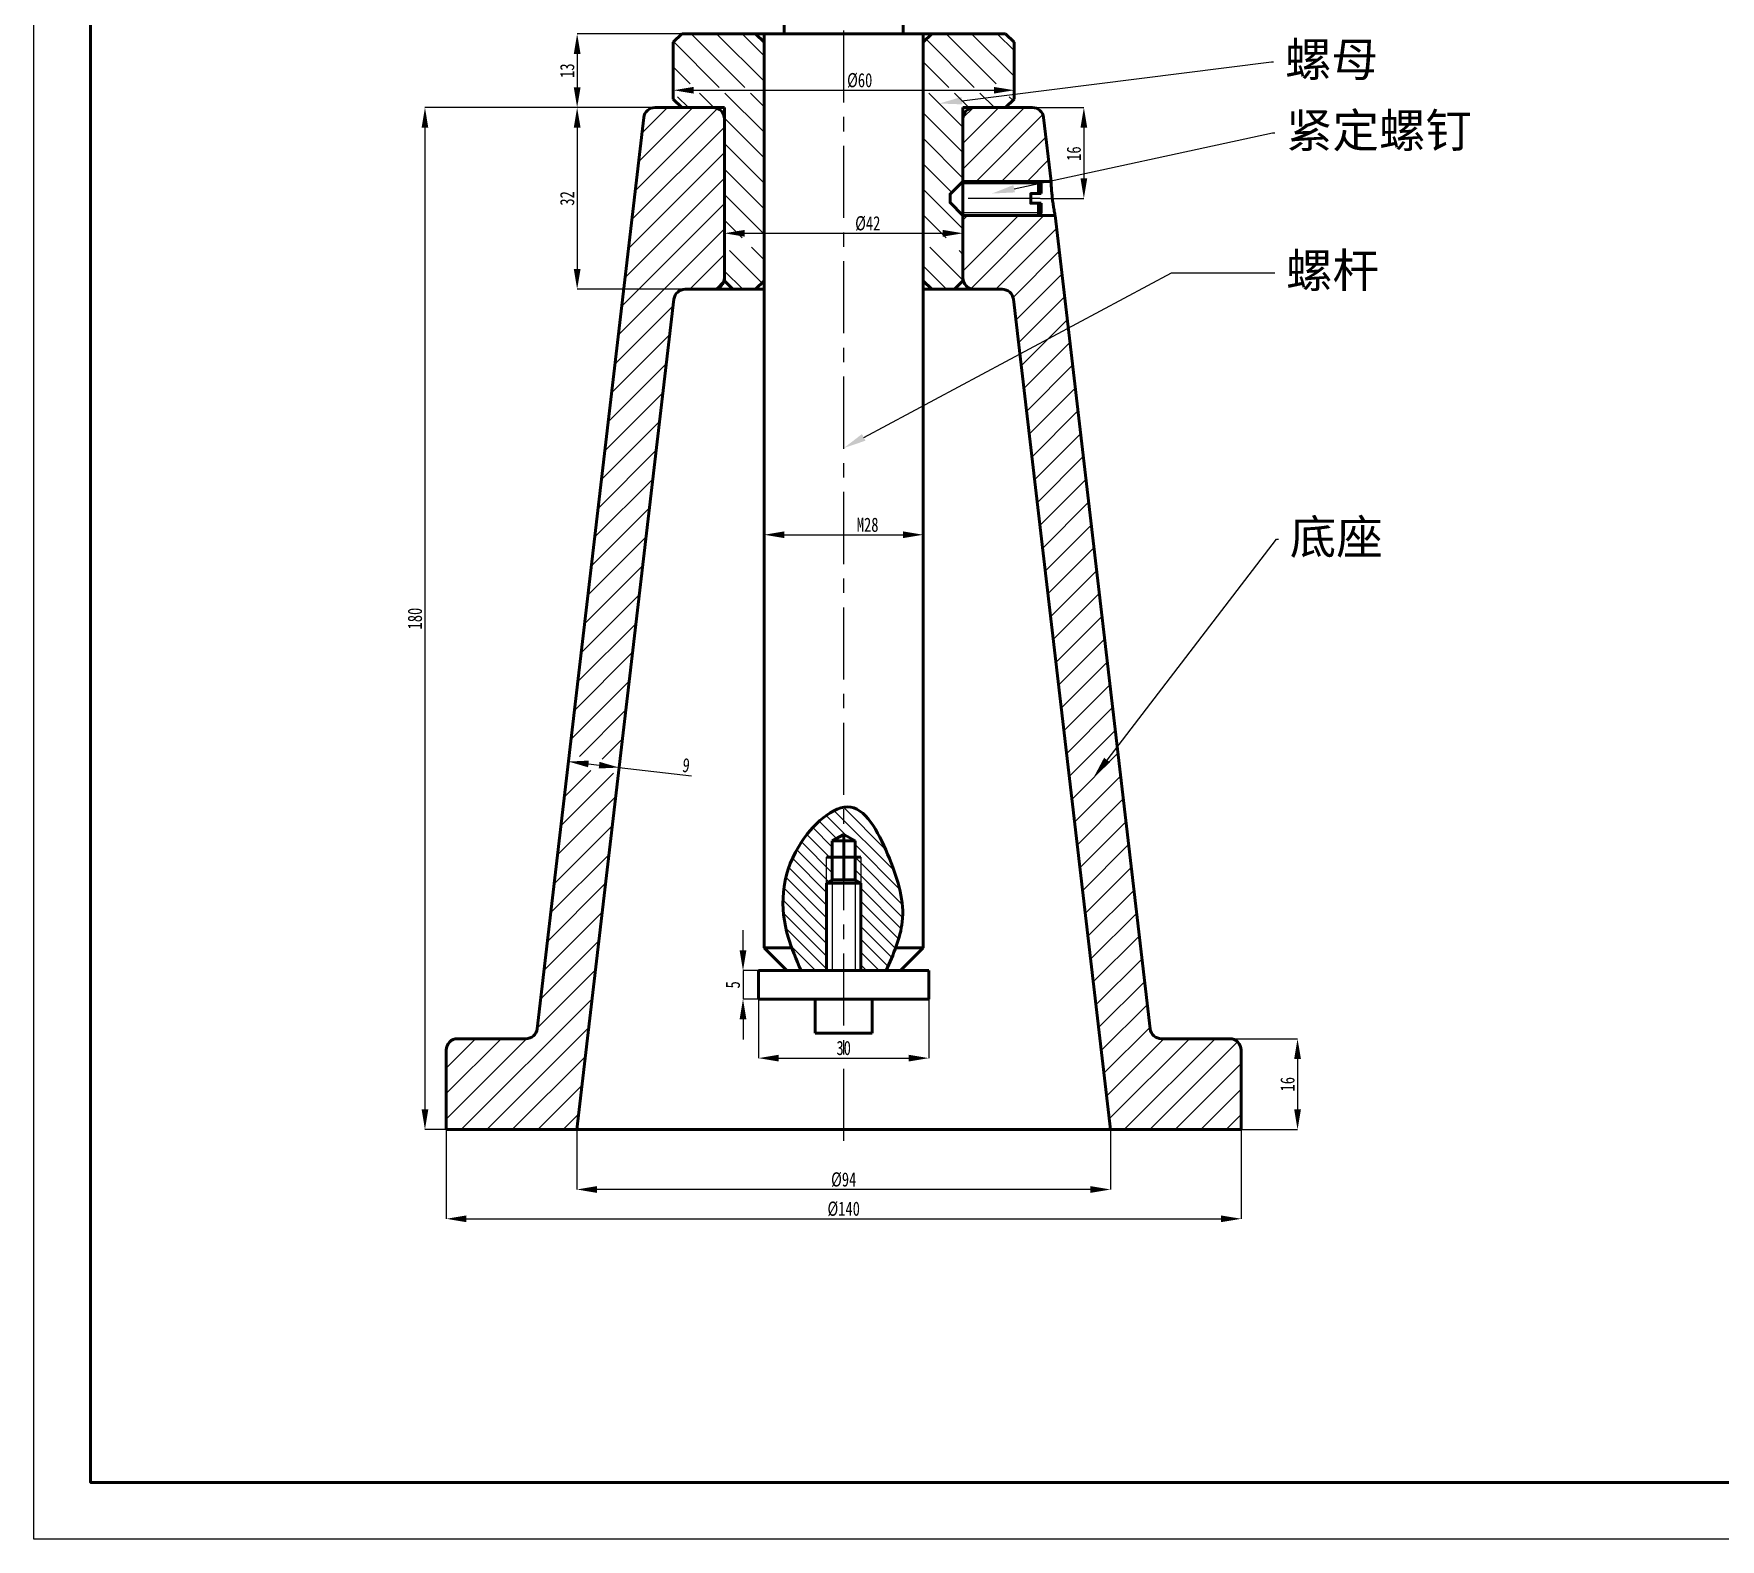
# Model space of a CAD drawing. Header units: millimetres. Extents: x -19 to 575, y -24 to 396.
# Drawn here: x -18.7 to 278.3, y -23.8 to 241.3 of the extents above; entities that cross this region are included whole.
import ezdxf
from ezdxf import colors
from ezdxf.entities.mleader import LeaderData, LeaderLine
from ezdxf.math import Vec2, Vec3

# ---------------------------------------------------------------- set-up
doc = ezdxf.new("R2010")
doc.units = ezdxf.units.MM
doc.header["$PDSIZE"] = -1
doc.linetypes.add('CENTERX2', pattern=[20.32, 12.7, -2.54, 2.54, -2.54])
doc.layers.add('标注', color=7, linetype='Continuous')
doc.layers.add('细', color=7, linetype='Continuous')
doc.styles.add('SLDTEXTSTYLE0', font='TXT', dxfattribs={"width": 0.75})
doc.dimstyles.new('SLDDIMSTYLE1', dxfattribs={"dimtxt": 2.116667, "dimasz": 3.556, "dimexe": 0, "dimexo": 0.0625, "dimgap": 0.529167, "dimtad": 1, "dimdec": 0, "dimrnd": 1e-09, "dimzin": 12, "dimdsep": 46, "dimtxsty": 'SLDTEXTSTYLE0', "dimsah": 1, "dimcen": 0.09, "dimadec": 0, "dimazin": 3, "dimtfac": 1, "dimtdec": 0, "dimtofl": 0, "dimtmove": 0, "dimatfit": 3, "dimfxl": 1, "dimfrac": 2, "dimtolj": 1, "dimtzin": 12, "dimarcsym": 0})
doc.dimstyles.new('SLDDIMSTYLE2', dxfattribs={"dimtxt": 2.116667, "dimasz": 3.556, "dimexe": 0, "dimexo": 0.0625, "dimgap": 0.529167, "dimtad": 1, "dimdec": 0, "dimrnd": 1e-09, "dimzin": 12, "dimdsep": 46, "dimtxsty": 'SLDTEXTSTYLE0', "dimsah": 1, "dimcen": 0.09, "dimadec": 0, "dimazin": 3, "dimtfac": 1, "dimtdec": 0, "dimtmove": 0, "dimatfit": 0, "dimfxl": 1, "dimfrac": 2, "dimtolj": 1, "dimtzin": 12, "dimarcsym": 0})
doc.dimstyles.new('Solidworks', dxfattribs={"dimtxt": 2.116667, "dimasz": 3.556, "dimexe": 0, "dimexo": 0.0625, "dimgap": 0.529167, "dimtad": 1, "dimdec": 0, "dimrnd": 1e-09, "dimzin": 12, "dimdsep": 46, "dimtxsty": 'SLDTEXTSTYLE0', "dimsah": 1, "dimcen": 0.09, "dimadec": 0, "dimazin": 3, "dimtfac": 1, "dimtdec": 0, "dimtmove": 0, "dimatfit": 0, "dimfxl": 1, "dimfrac": 2, "dimtolj": 1, "dimtzin": 12, "dimarcsym": 0})

# ---------------------------------------------------------------- blocks, each defined once
blk = doc.blocks.new('_D_6')
at = {"layer": 'Defpoints', "color": 0, "transparency": 16777216}
for p in [(93.96, 229.82), (153.96, 231.37), (153.96, 229.82)]:
    blk.add_point(p, dxfattribs=at)
at = {"layer": '标注', "color": 0, "lineweight": -2, "transparency": 16777216}
for p, q in [((93.96, 229.89), (93.96, 231.37)), ((97.51, 231.37), (150.4, 231.37)), ((153.96, 229.89), (153.96, 231.37))]:
    blk.add_line(p, q, dxfattribs=at)
at = {"layer": '标注', "color": 0, "transparency": 16777216}
for points in [[(97.51, 231.96), (97.51, 230.78), (93.96, 231.37)], [(150.4, 231.96), (150.4, 230.78), (153.96, 231.37)]]:
    blk.add_solid(points, dxfattribs=at)
at = {"layer": '标注', "color": 0, "transparency": 16777216, "insert": (126.78, 234.4), "char_height": 2.5, "attachment_point": 2, "style": 'SLDTEXTSTYLE0'}
blk.add_mtext('\\A1;%%c60', dxfattribs=at)
blk = doc.blocks.new('_D_7')
at = {"layer": 'Defpoints', "color": 0, "transparency": 16777216}
for p in [(95.46, 241.32), (77.02, 228.32), (90.74, 228.32)]:
    blk.add_point(p, dxfattribs=at)
at = {"layer": '标注', "color": 0, "lineweight": -2, "transparency": 16777216}
for p, q in [((95.39, 241.32), (77.02, 241.32)), ((77.02, 237.77), (77.02, 231.88)), ((90.67, 228.32), (77.02, 228.32))]:
    blk.add_line(p, q, dxfattribs=at)
at = {"layer": '标注', "color": 0, "transparency": 16777216}
for points in [[(76.43, 237.77), (77.62, 237.77), (77.02, 241.32)], [(76.43, 231.88), (77.62, 231.88), (77.02, 228.32)]]:
    blk.add_solid(points, dxfattribs=at)
at = {"layer": '标注', "color": 0, "transparency": 16777216, "insert": (74, 234.82), "char_height": 2.5, "attachment_point": 2, "rotation": 90, "style": 'SLDTEXTSTYLE0'}
blk.add_mtext('\\A1;13', dxfattribs=at)
blk = doc.blocks.new('_D_8')
at = {"layer": 'Defpoints', "color": 0, "transparency": 16777216}
for p in [(95.46, 228.32), (77.02, 196.32), (96.05, 196.32)]:
    blk.add_point(p, dxfattribs=at)
at = {"layer": '标注', "color": 0, "lineweight": -2, "transparency": 16777216}
for p, q in [((95.39, 228.32), (77.02, 228.32)), ((77.02, 224.77), (77.02, 199.88)), ((95.99, 196.32), (77.02, 196.32))]:
    blk.add_line(p, q, dxfattribs=at)
at = {"layer": '标注', "color": 0, "transparency": 16777216}
for points in [[(76.43, 224.77), (77.62, 224.77), (77.02, 228.32)], [(76.43, 199.88), (77.62, 199.88), (77.02, 196.32)]]:
    blk.add_solid(points, dxfattribs=at)
at = {"layer": '标注', "color": 0, "transparency": 16777216, "insert": (74, 212.32), "char_height": 2.5, "attachment_point": 2, "rotation": 90, "style": 'SLDTEXTSTYLE0'}
blk.add_mtext('\\A1;32', dxfattribs=at)
blk = doc.blocks.new('_D_9')
at = {"layer": 'Defpoints', "color": 0, "transparency": 16777216}
for p in [(144.96, 209.32), (144.96, 206.18), (102.96, 198.32)]:
    blk.add_point(p, dxfattribs=at)
at = {"layer": '标注', "color": 0, "lineweight": -2, "transparency": 16777216}
for p, q in [((144.96, 209.26), (144.96, 206.18)), ((102.96, 198.39), (102.96, 206.18)), ((106.51, 206.18), (141.4, 206.18))]:
    blk.add_line(p, q, dxfattribs=at)
at = {"layer": '标注', "color": 0, "transparency": 16777216}
for points in [[(106.51, 206.77), (106.51, 205.58), (102.96, 206.18)], [(141.4, 206.77), (141.4, 205.58), (144.96, 206.18)]]:
    blk.add_solid(points, dxfattribs=at)
at = {"layer": '标注', "color": 0, "transparency": 16777216, "insert": (128.2, 209.2), "char_height": 2.5, "attachment_point": 2, "style": 'SLDTEXTSTYLE0'}
blk.add_mtext('\\A1;%%c42', dxfattribs=at)
blk = doc.blocks.new('_D_10')
at = {"layer": 'Defpoints', "color": 0, "transparency": 16777216}
for p in [(137.96, 153.09), (109.96, 80.32), (137.96, 80.32)]:
    blk.add_point(p, dxfattribs=at)
at = {"layer": '标注', "color": 0, "lineweight": -2, "transparency": 16777216}
for p, q in [((109.96, 80.39), (109.96, 153.09)), ((113.51, 153.09), (134.4, 153.09)), ((137.96, 80.39), (137.96, 153.09))]:
    blk.add_line(p, q, dxfattribs=at)
at = {"layer": '标注', "color": 0, "transparency": 16777216}
for points in [[(113.51, 153.68), (113.51, 152.49), (109.96, 153.09)], [(134.4, 153.68), (134.4, 152.49), (137.96, 153.09)]]:
    blk.add_solid(points, dxfattribs=at)
at = {"layer": '标注', "color": 0, "transparency": 16777216, "insert": (128.18, 156.11), "char_height": 2.5, "attachment_point": 2, "style": 'SLDTEXTSTYLE0'}
blk.add_mtext('\\A1;M28', dxfattribs=at)
blk = doc.blocks.new('_D_18')
at = {"layer": 'Defpoints', "color": 0, "transparency": 16777216}
for p in [(157.18, 228.32), (158.58, 212.32), (166.25, 212.32)]:
    blk.add_point(p, dxfattribs=at)
at = {"layer": '标注', "color": 0, "lineweight": -2, "transparency": 16777216}
for p, q in [((157.24, 228.32), (166.25, 228.32)), ((166.25, 224.77), (166.25, 215.88)), ((158.64, 212.32), (166.25, 212.32))]:
    blk.add_line(p, q, dxfattribs=at)
at = {"layer": '标注', "color": 0, "transparency": 16777216}
for points in [[(165.66, 224.77), (166.85, 224.77), (166.25, 228.32)], [(165.66, 215.88), (166.85, 215.88), (166.25, 212.32)]]:
    blk.add_solid(points, dxfattribs=at)
at = {"layer": '标注', "color": 0, "transparency": 16777216, "insert": (163.22, 220.21), "char_height": 2.5, "attachment_point": 2, "rotation": 90, "style": 'SLDTEXTSTYLE0'}
blk.add_mtext('\\A1;16', dxfattribs=at)
blk = doc.blocks.new('_D_19')
at = {"layer": 'Defpoints', "color": 0, "transparency": 16777216}
for p in [(84.42, 112.09), (69.97, 66.09), (76.96, 48.32)]:
    blk.add_point(p, dxfattribs=at)
at = {"layer": '标注', "color": 0, "lineweight": -2, "transparency": 16777216}
for p, q in [((69.98, 66.15), (75.48, 113.14)), ((76.96, 48.39), (84.42, 112.09)), ((79.01, 112.73), (80.89, 112.51)), ((84.42, 112.09), (97.16, 110.6))]:
    blk.add_line(p, q, dxfattribs=at)
at = {"layer": '标注', "color": 0, "transparency": 16777216}
for points in [[(79.08, 113.31), (78.94, 112.14), (75.48, 113.14)], [(80.95, 113.09), (80.82, 111.92), (84.42, 112.09)]]:
    blk.add_solid(points, dxfattribs=at)
at = {"layer": '标注', "color": 0, "transparency": 16777216, "insert": (96.36, 113.74), "char_height": 2.5, "attachment_point": 2, "rotation": 353.3263, "style": 'SLDTEXTSTYLE0'}
blk.add_mtext('\\A1;9', dxfattribs=at)
blk = doc.blocks.new('_D_20')
at = {"layer": 'Defpoints', "color": 0, "transparency": 16777216}
for p in [(191.96, 64.32), (193.96, 48.32), (203.88, 48.32)]:
    blk.add_point(p, dxfattribs=at)
at = {"layer": '标注', "color": 0, "lineweight": -2, "transparency": 16777216}
for p, q in [((192.02, 64.32), (203.88, 64.32)), ((203.88, 60.77), (203.88, 51.88)), ((194.02, 48.32), (203.88, 48.32))]:
    blk.add_line(p, q, dxfattribs=at)
at = {"layer": '标注', "color": 0, "transparency": 16777216}
for points in [[(203.29, 60.77), (204.48, 60.77), (203.88, 64.32)], [(203.29, 51.88), (204.48, 51.88), (203.88, 48.32)]]:
    blk.add_solid(points, dxfattribs=at)
at = {"layer": '标注', "color": 0, "transparency": 16777216, "insert": (200.85, 56.32), "char_height": 2.5, "attachment_point": 2, "rotation": 90, "style": 'SLDTEXTSTYLE0'}
blk.add_mtext('\\A1;16', dxfattribs=at)
blk = doc.blocks.new('_D_21')
at = {"layer": 'Defpoints', "color": 0, "transparency": 16777216}
for p in [(76.96, 48.32), (170.96, 48.32), (76.96, 37.78)]:
    blk.add_point(p, dxfattribs=at)
at = {"layer": '标注', "color": 0, "lineweight": -2, "transparency": 16777216}
for p, q in [((76.96, 48.26), (76.96, 37.78)), ((170.96, 48.26), (170.96, 37.78)), ((167.4, 37.78), (80.51, 37.78))]:
    blk.add_line(p, q, dxfattribs=at)
at = {"layer": '标注', "color": 0, "transparency": 16777216}
for points in [[(80.51, 38.37), (80.51, 37.18), (76.96, 37.78)], [(167.4, 38.37), (167.4, 37.18), (170.96, 37.78)]]:
    blk.add_solid(points, dxfattribs=at)
at = {"layer": '标注', "color": 0, "transparency": 16777216, "insert": (123.96, 40.8), "char_height": 2.5, "attachment_point": 2, "style": 'SLDTEXTSTYLE0'}
blk.add_mtext('\\A1;%%c94', dxfattribs=at)
blk = doc.blocks.new('_D_22')
at = {"layer": 'Defpoints', "color": 0, "transparency": 16777216}
for p in [(53.96, 48.32), (193.96, 48.32), (193.96, 32.62)]:
    blk.add_point(p, dxfattribs=at)
at = {"layer": '标注', "color": 0, "lineweight": -2, "transparency": 16777216}
for p, q in [((53.96, 48.26), (53.96, 32.62)), ((193.96, 48.26), (193.96, 32.62)), ((57.51, 32.62), (190.4, 32.62))]:
    blk.add_line(p, q, dxfattribs=at)
at = {"layer": '标注', "color": 0, "transparency": 16777216}
for points in [[(57.51, 33.21), (57.51, 32.02), (53.96, 32.62)], [(190.4, 33.21), (190.4, 32.02), (193.96, 32.62)]]:
    blk.add_solid(points, dxfattribs=at)
at = {"layer": '标注', "color": 0, "transparency": 16777216, "insert": (123.96, 35.65), "char_height": 2.5, "attachment_point": 2, "style": 'SLDTEXTSTYLE0'}
blk.add_mtext('\\A1;%%c140', dxfattribs=at)
blk = doc.blocks.new('_D_23')
at = {"layer": 'Defpoints', "color": 0, "transparency": 16777216}
for p in [(90.74, 228.32), (50.22, 48.32), (76.96, 48.32)]:
    blk.add_point(p, dxfattribs=at)
at = {"layer": '标注', "color": 0, "lineweight": -2, "transparency": 16777216}
for p, q in [((90.67, 228.32), (50.22, 228.32)), ((50.22, 224.77), (50.22, 51.88)), ((76.89, 48.32), (50.22, 48.32))]:
    blk.add_line(p, q, dxfattribs=at)
at = {"layer": '标注', "color": 0, "transparency": 16777216}
for points in [[(49.63, 224.77), (50.81, 224.77), (50.22, 228.32)], [(49.63, 51.88), (50.81, 51.88), (50.22, 48.32)]]:
    blk.add_solid(points, dxfattribs=at)
at = {"layer": '标注', "color": 0, "transparency": 16777216, "insert": (47.19, 138.32), "char_height": 2.5, "attachment_point": 2, "rotation": 90, "style": 'SLDTEXTSTYLE0'}
blk.add_mtext('\\A1;180', dxfattribs=at)
blk = doc.blocks.new('SW_HATCH_0')
at = {"color": 0, "linetype": 'Continuous', "lineweight": 18}
for p, q in [((-64.59, 99.29), (-63.89, 100)), ((-64, 97.65), (-61.64, 100)), ((-63.4, 96), (-59.4, 100)), ((-62.8, 94.36), (-57.15, 100)), ((-62.2, 92.71), (-55.18, 99.73)), ((-61.6, 91.07), (-54.58, 98.09)), ((-10.21, 97.55), (-7.76, 100)), ((-9.53, 95.99), (-5.52, 100)), ((-5.65, 97.62), (-3.27, 100)), ((-4.59, 94.19), (-0.29, 98.49)), ((-4, 97.03), (-1.03, 100)), ((-61, 89.42), (-53.98, 96.44)), ((-10.66, 94.86), (-10.31, 95.21)), ((-7.88, 95.39), (-7.86, 95.41)), ((-60.4, 87.77), (-53.38, 94.79)), ((-59.8, 86.13), (-52.78, 93.15)), ((-24.05, 72.49), (-3.72, 92.81)), ((-15.35, 83.44), (-5.37, 93.41)), ((-14.06, 86.96), (-7.02, 94.01)), ((-12.78, 90.49), (-8.66, 94.61)), ((-11.49, 94.02), (-10.8, 94.72)), ((-2.94, 93.59), (-1.57, 94.96)), ((-59.2, 84.48), (-52.18, 91.5)), ((-58.6, 82.84), (-51.58, 89.86)), ((-23.29, 71), (-2.86, 91.43)), ((-58, 81.19), (-50.98, 88.21)), ((-57.41, 79.54), (-50.38, 86.57)), ((-21.05, 71), (-4.14, 87.9)), ((-56.81, 77.9), (-49.78, 84.92)), ((-56.21, 76.25), (-49.19, 83.27)), ((-18.8, 71), (-5.43, 84.37)), ((-55.61, 74.61), (-48.59, 81.63)), ((-16.56, 71), (-6.71, 80.84)), ((-55.01, 72.96), (-47.97, 80)), ((-54.41, 71.31), (-45.72, 80)), ((-52.48, 71), (-43.48, 80)), ((-50.23, 71), (-41.23, 80)), ((-47.99, 71), (-40.55, 78.44)), ((-24.05, 74.74), (-18.78, 80)), ((-24.05, 76.98), (-21.03, 80)), ((-24.05, 79.23), (-23.27, 80)), ((-14.31, 71), (-8, 77.31)), ((-45.74, 71), (-40.55, 76.2)), ((-43.5, 71), (-40.55, 73.95)), ((-41.25, 71), (-40.55, 71.71)), ((-12.07, 71), (-9.28, 73.78)), ((-54.2, 16.54), (-62.22, 24.57)), ((-49.71, 16.54), (-59.16, 26)), ((-46.3, 17.62), (-54.67, 26)), ((-46.3, 22.11), (-50.18, 26)), ((-9.3, 16.54), (-17.77, 25.02)), ((-5.44, 17.18), (-14.26, 26)), ((-2.3, 18.53), (-9.77, 26)), ((-2.3, 23.02), (-5.28, 26)), ((-13.79, 16.54), (-18.3, 21.06)), ((-59.32, 17.18), (-62.3, 20.15)), ((-62.3, 15.66), (-62.3, 15.66)), ((-59.63, 13), (-61.55, 14.91)), ((-55.14, 13), (-57.69, 15.54)), ((-46.3, 8.64), (-53.2, 15.54)), ((-46.3, 13.13), (-48.71, 15.54)), ((-18.28, 16.54), (-18.3, 16.57)), ((-11.3, 9.57), (-17.28, 15.54)), ((-10.24, 13), (-12.79, 15.54)), ((-5.75, 13), (-8.3, 15.54)), ((-2.53, 14.27), (-3.17, 14.91)), ((-69.01, -1.66), (-54.51, 12.84)), ((-68.42, 3.43), (-58.84, 13)), ((-67.82, 8.51), (-63.33, 13)), ((-11.3, 5.08), (-18.3, 12.08)), ((-11.3, 2.17), (-0.47, 13)), ((-11.3, 6.66), (-4.96, 13)), ((-11.29, 11.16), (-9.46, 12.99)), ((-69.61, -6.74), (-53.3, 9.57)), ((-46.3, 4.15), (-53.3, 11.15)), ((-8.98, 0), (2.78, 11.76)), ((-46.3, -0.34), (-53.3, 6.66)), ((-11.3, 0.59), (-18.3, 7.59)), ((-4.49, 0), (3.31, 7.8)), ((-70.2, -11.83), (-53.3, 5.08)), ((-13.19, -2.01), (-18.3, 3.1)), ((0, 0), (3.78, 3.78)), ((-70.8, -16.91), (-53.3, 0.59)), ((-46.3, -4.83), (-53.3, 2.17)), ((-46.3, -9.32), (-53.3, -2.32)), ((-11.3, -8.39), (-18.3, -1.39)), ((-71.39, -22), (-53.3, -3.9)), ((-14.25, -9.93), (-18.3, -5.89)), ((-71.99, -27.09), (-53.3, -8.39)), ((-50.17, -9.93), (-53.3, -6.81)), ((-11.3, -15.79), (-1.51, -6)), ((-11.3, -6.81), (-10.49, -6)), ((-9.92, -18.9), (2.98, -6)), ((-5.53, -19), (5.19, -8.28)), ((-46.3, -13.81), (-48.54, -11.57)), ((-18.11, -10.57), (-18.3, -10.38)), ((-11.3, -17.38), (-17.11, -11.57)), ((-59.41, -19), (-53.3, -12.89)), ((-46.69, -17.9), (-52.4, -12.2)), ((-11.3, -12.89), (-11.98, -12.2)), ((-2.47, -20.43), (5.66, -12.3)), ((-54.88, -18.96), (-53.34, -17.42)), ((-50.08, -19), (-53.3, -15.79)), ((-14.16, -19), (-18.3, -14.87)), ((-1.98, -24.43), (6.13, -16.32)), ((-1.51, -28.45), (6.6, -20.34)), ((-72.58, -32.17), (-62.32, -21.91)), ((-1.04, -32.47), (7.07, -24.36)), ((-73.18, -37.26), (-62.91, -26.99)), ((-0.57, -36.49), (7.55, -28.38)), ((-73.77, -42.34), (-63.51, -32.08)), ((-0.1, -40.51), (8.02, -32.4)), ((-74.37, -47.43), (-64.1, -37.16)), ((0.37, -44.53), (8.49, -36.42)), ((0.84, -48.55), (8.96, -40.44)), ((-74.96, -52.51), (-64.7, -42.25)), ((1.31, -52.57), (9.43, -44.46)), ((-75.56, -57.6), (-65.29, -47.33)), ((1.78, -56.59), (9.9, -48.47)), ((-76.15, -62.68), (-65.89, -52.42)), ((2.26, -60.61), (10.37, -52.49)), ((-76.75, -67.77), (-66.48, -57.5)), ((2.73, -64.63), (10.84, -56.51)), ((3.2, -68.65), (11.31, -60.53)), ((-77.34, -72.85), (-67.08, -62.59)), ((3.67, -72.67), (11.78, -64.55)), ((-77.94, -77.94), (-67.67, -67.67)), ((4.14, -76.69), (12.25, -68.57)), ((-78.53, -83.02), (-68.27, -72.76)), ((4.61, -80.71), (12.72, -72.59)), ((5.08, -84.73), (13.19, -76.61)), ((-79.13, -88.11), (-68.86, -77.84)), ((-79.72, -93.19), (-69.46, -82.93)), ((5.55, -88.75), (13.66, -80.63)), ((6.02, -92.77), (14.13, -84.65)), ((-80.32, -98.28), (-70.05, -88.01)), ((6.49, -96.78), (14.6, -88.67)), ((-78.82, -101.27), (-70.65, -93.1)), ((6.96, -100.8), (15.07, -92.69)), ((7.43, -104.82), (15.54, -96.71)), ((-74.8, -101.75), (-71.24, -98.19)), ((7.9, -108.84), (16.01, -100.73)), ((-81.51, -108.45), (-76.84, -103.78)), ((-80.91, -103.36), (-80.86, -103.31)), ((-82.1, -113.53), (-72.82, -104.25)), ((8.37, -112.86), (16.48, -104.75)), ((-82.7, -118.62), (-72.43, -108.36)), ((8.84, -116.88), (16.95, -108.77)), ((9.31, -120.9), (17.42, -112.79)), ((-83.29, -123.7), (-73.03, -113.44)), ((-83.89, -128.79), (-73.62, -118.53)), ((9.78, -124.92), (17.89, -116.81)), ((10.25, -128.94), (18.36, -120.83)), ((-84.48, -133.87), (-74.22, -123.61)), ((10.72, -132.96), (18.83, -124.85)), ((-85.08, -138.96), (-74.81, -128.7)), ((11.19, -136.98), (19.3, -128.87)), ((11.66, -141), (19.77, -132.89)), ((-85.67, -144.04), (-75.41, -133.78)), ((-86.27, -149.13), (-76, -138.87)), ((12.13, -145.02), (20.24, -136.91)), ((12.6, -149.04), (20.71, -140.93)), ((-99.65, -167), (-76.6, -143.95)), ((13.07, -153.06), (21.19, -144.95)), ((-102.3, -165.16), (-88.13, -151)), ((-102.3, -160.67), (-92.63, -151)), ((-102.3, -156.18), (-97.12, -151)), ((-95.16, -167), (-77.19, -149.04)), ((13.54, -157.08), (21.66, -148.97)), ((14.01, -161.1), (24.11, -151)), ((14.48, -165.12), (28.61, -151)), ((17.1, -167), (33.1, -151)), ((-90.67, -167), (-77.79, -154.12)), ((21.59, -167), (37.06, -151.53)), ((26.08, -167), (37.7, -155.37)), ((-86.18, -167), (-78.38, -159.21)), ((30.57, -167), (37.7, -159.86)), ((-81.69, -167), (-78.98, -164.29)), ((35.06, -167), (37.7, -164.35))]:
    blk.add_line(p, q, dxfattribs=at)
blk = doc.blocks.new('*D30')
at = {"layer": 'Defpoints', "color": 0, "transparency": 16777216}
for p in [(108.96, 71.32), (138.96, 71.32), (138.96, 60.91)]:
    blk.add_point(p, dxfattribs=at)
at = {"layer": '标注', "color": 0, "lineweight": -2, "transparency": 16777216}
for p, q in [((108.96, 71.26), (108.96, 60.91)), ((138.96, 71.26), (138.96, 60.91)), ((112.51, 60.91), (135.4, 60.91))]:
    blk.add_line(p, q, dxfattribs=at)
at = {"layer": '标注', "color": 0, "transparency": 16777216}
for points in [[(112.51, 61.5), (112.51, 60.32), (108.96, 60.91)], [(135.4, 61.5), (135.4, 60.32), (138.96, 60.91)]]:
    blk.add_solid(points, dxfattribs=at)
at = {"layer": '标注', "color": 0, "transparency": 16777216, "insert": (123.96, 62.69), "char_height": 2.5, "attachment_point": 5, "style": 'SLDTEXTSTYLE0'}
blk.add_mtext('30', dxfattribs=at)
blk = doc.blocks.new('*D31')
at = {"layer": 'Defpoints', "color": 0, "transparency": 16777216}
for p in [(108.96, 76.32), (106.23, 71.32), (108.96, 71.32)]:
    blk.add_point(p, dxfattribs=at)
at = {"layer": '标注', "color": 0, "lineweight": -2, "transparency": 16777216}
for p, q in [((106.23, 79.88), (106.23, 83.44)), ((108.89, 76.32), (106.23, 76.32)), ((106.23, 76.32), (106.23, 71.32)), ((108.89, 71.32), (106.23, 71.32)), ((106.23, 67.77), (106.23, 64.21))]:
    blk.add_line(p, q, dxfattribs=at)
at = {"layer": '标注', "color": 0, "transparency": 16777216}
for points in [[(105.63, 79.88), (106.82, 79.88), (106.23, 76.32)], [(105.63, 67.77), (106.82, 67.77), (106.23, 71.32)]]:
    blk.add_solid(points, dxfattribs=at)
at = {"layer": '标注', "color": 0, "transparency": 16777216, "insert": (104.45, 73.82), "char_height": 2.5, "attachment_point": 5, "rotation": 90, "style": 'SLDTEXTSTYLE0'}
blk.add_mtext('5', dxfattribs=at)

msp = doc.modelspace()

# ---------------------------------------------------------------- hatches: boundary and pattern name
at = {"layer": '细'}
h = msp.add_hatch(dxfattribs=at)
h.set_pattern_fill('ANSI31', color=256, scale=0.5, angle=90)
edge = h.paths.add_edge_path()
edge.add_line((120.9564, 92.32374), (120.9564, 99.16904))
edge.add_line((120.9564, 99.16904), (121.9564, 99.16904))
edge.add_line((121.9564, 99.16904), (123.9564, 100.32374))
edge.add_line((123.9564, 100.32374), (123.9564, 105.09798))
edge.add_spline(control_points=[(123.9564, 105.09798), (121.17723, 104.63596), (112.92753, 96.34845), (112.66165, 86.65007), (114.57769, 80.95614), (114.80991, 80.32374)], knot_values=[4.31440413, 4.31440413, 4.31440413, 4.31440413, 14.261938926, 30.326018913, 32.35026803, 32.35026803, 32.35026803, 32.35026803], degree=3, periodic=0)
edge.add_spline(control_points=[(114.80991, 80.32374), (115.30485, 78.97586), (115.88063, 77.6498), (116.45641, 76.32374)], knot_values=[0, 0, 0, 0, 4.31440413, 4.31440413, 4.31440413, 4.31440413], degree=3, periodic=0)
edge.add_line((116.45641, 76.32374), (120.9564, 76.32374))
edge.add_line((120.9564, 76.32374), (120.9564, 92.32374))
h.paths.add_polyline_path([(121.9564, 99.16904), (120.9564, 99.16904), (120.9564, 92.32374), (120.9564, 91.74639), (121.9564, 92.32374)], flags=17)
h.paths.add_polyline_path([(126.9564, 99.16904), (125.9564, 99.16904), (125.9564, 92.32374), (126.9564, 91.74639), (126.9564, 92.32374)], flags=17)
edge = h.paths.add_edge_path()
edge.add_spline(control_points=[(133.09788, 80.32374), (133.65606, 81.85368), (135.12351, 86.98408), (132.59517, 95.52442), (127.90322, 105.22307), (124.38832, 105.16978), (123.9564, 105.09798)], knot_values=[32.35026803, 32.35026803, 32.35026803, 32.35026803, 37.174555067, 48.570310749, 59.875262699, 61.421259234, 61.421259234, 61.421259234, 61.421259234], degree=3, periodic=0)
edge.add_line((123.9564, 105.09798), (123.9564, 100.32374))
edge.add_line((123.9564, 100.32374), (125.9564, 99.16904))
edge.add_line((125.9564, 99.16904), (126.9564, 99.16904))
edge.add_line((126.9564, 99.16904), (126.9564, 92.32374))
edge.add_line((126.9564, 92.32374), (126.9564, 91.74639))
edge.add_line((126.9564, 91.74639), (126.9564, 76.32374))
edge.add_line((126.9564, 76.32374), (131.45641, 76.32374))
edge.add_spline(control_points=[(131.45641, 76.32374), (132.03429, 77.65809), (132.61217, 78.99244), (133.09788, 80.32374)], knot_values=[61.421259234, 61.421259234, 61.421259234, 61.421259234, 65.619176466, 65.619176466, 65.619176466, 65.619176466], degree=3, periodic=0)

# ---------------------------------------------------------------- linework, layer by layer
at = {"color": 7, "linetype": 'Continuous', "lineweight": 50}
for p, q in [((113.4564, 256.32374), (113.4564, 241.32374)), ((134.4564, 241.32374), (134.4564, 256.32374)), ((95.45641, 241.32374), (93.9564, 239.82374)), ((108.4564, 241.32374), (95.45641, 241.32374)), ((109.9564, 239.82374), (108.4564, 241.32374)), ((108.4564, 241.32374), (109.9564, 241.32374)), ((109.9564, 241.32374), (109.9564, 80.32374)), ((109.9564, 241.32374), (137.9564, 241.32374)), ((137.9564, 80.32374), (137.9564, 241.32374)), ((139.45641, 241.32374), (137.9564, 239.82374)), ((137.9564, 241.32374), (139.45641, 241.32374)), ((152.4564, 241.32374), (139.45641, 241.32374)), ((153.95641, 239.82374), (152.4564, 241.32374)), ((93.9564, 229.82374), (93.9564, 239.82374)), ((109.9564, 239.82374), (109.9564, 197.82374)), ((137.9564, 197.82374), (137.9564, 239.82374)), ((153.95641, 239.82374), (153.95641, 229.82374)), ((93.9564, 229.82374), (95.45641, 228.32374)), ((152.4564, 228.32374), (153.95641, 229.82374)), ((88.74959, 226.55617), (69.97395, 66.09131)), ((100.95641, 228.32374), (90.73603, 228.32374)), ((102.9564, 228.32374), (95.45641, 228.32374)), ((102.9564, 197.82374), (102.9564, 228.32374)), ((102.9564, 226.32374), (102.9564, 198.32374)), ((144.95641, 228.32374), (144.95641, 197.82374)), ((152.4564, 228.32374), (144.95641, 228.32374)), ((144.95641, 215.32374), (144.95641, 226.32374)), ((157.17678, 228.32374), (146.9564, 228.32374)), ((160.4775, 215.32374), (159.16322, 226.55617)), ((144.95641, 215.32374), (160.4775, 215.32374)), ((161.17955, 209.32374), (144.95641, 209.32374)), ((144.95641, 198.32374), (144.95641, 209.32374)), ((177.93886, 66.09131), (161.17955, 209.32374)), ((96.05318, 196.32374), (100.95641, 196.32374)), ((104.45641, 196.32374), (100.95641, 196.32374)), ((102.9564, 197.82374), (104.45641, 196.32374)), ((108.4564, 196.32374), (104.45641, 196.32374)), ((108.4564, 196.32374), (109.9564, 197.82374)), ((109.9564, 196.32374), (108.4564, 196.32374)), ((137.9564, 197.82374), (139.45641, 196.32374)), ((139.45641, 196.32374), (137.9564, 196.32374)), ((143.4564, 196.32374), (139.45641, 196.32374)), ((143.4564, 196.32374), (144.95641, 197.82374)), ((146.9564, 196.32374), (143.4564, 196.32374)), ((146.9564, 196.32374), (151.85963, 196.32374)), ((76.95641, 48.32374), (94.06674, 194.55617)), ((153.84607, 194.55617), (170.9564, 48.32374)), ((109.9564, 80.32374), (113.95641, 76.32374)), ((109.9564, 80.32374), (114.80991, 80.32374)), ((133.09788, 80.32374), (137.9564, 80.32374)), ((133.9564, 76.32374), (137.9564, 80.32374)), ((133.9564, 76.32374), (113.95641, 76.32374)), ((67.9875, 64.32374), (55.95641, 64.32374)), ((191.9564, 64.32374), (179.92531, 64.32374)), ((53.95641, 62.32374), (53.95641, 48.32374)), ((193.95641, 48.32374), (193.95641, 62.32374)), ((53.95641, 48.32374), (76.95641, 48.32374)), ((170.9564, 48.32374), (76.95641, 48.32374)), ((170.9564, 48.32374), (193.95641, 48.32374))]:
    msp.add_line(p, q, dxfattribs=at)
at = {"lineweight": 50}
for p, q in [((123.9564, 100.32374), (121.9564, 99.16904)), ((121.9564, 92.32374), (121.9564, 99.16904)), ((121.9564, 99.16904), (125.9564, 99.16904)), ((123.9564, 92.32374), (123.9564, 100.32374)), ((123.9564, 100.32374), (125.9564, 99.16904)), ((125.9564, 92.32374), (125.9564, 99.16904)), ((120.9564, 96.32374), (126.9564, 96.32374)), ((121.9564, 92.32374), (120.9564, 91.74639)), ((121.9564, 92.32374), (125.9564, 92.32374)), ((125.9564, 92.32374), (126.9564, 91.74639)), ((120.9564, 91.74639), (120.9564, 76.32374)), ((120.9564, 91.74639), (126.9564, 91.74639)), ((126.9564, 91.74639), (126.9564, 76.32374)), ((123.95641, 76.32374), (108.95641, 76.32374)), ((108.95641, 76.32374), (108.95641, 71.32374)), ((138.95641, 76.32374), (123.95641, 76.32374)), ((138.95641, 71.32374), (138.95641, 76.32374)), ((108.95641, 71.32374), (138.95641, 71.32374)), ((123.95641, 71.32374), (118.95641, 71.32374)), ((118.95641, 71.32374), (118.95641, 65.32374)), ((128.95641, 71.32374), (123.95641, 71.32374)), ((128.95641, 65.32374), (128.95641, 71.32374)), ((118.95641, 65.32374), (128.95641, 65.32374))]:
    msp.add_line(p, q, dxfattribs=at)
msp.add_lwpolyline([(-18.67562, 396.1763), (575.32438, 396.1763), (575.32438, -23.8237), (-18.67562, -23.8237)], close=True)
msp.add_lwpolyline([(-8.67562, 386.1763), (565.32438, 386.1763), (565.32438, -13.8237), (-8.67562, -13.8237)], close=True, dxfattribs=at)
msp.add_lwpolyline([(144.95641, 215.32374), (142.70641, 213.07374), (142.70641, 212.32374)], dxfattribs=at)
at = {"color": 7, "lineweight": 50}
for points in [[(158.25641, 215.32374), (144.95641, 215.32374), (144.95641, 212.32374)], [(158.70641, 213.17772), (158.70641, 214.87374), (158.25641, 215.32374), (158.25641, 213.17772)], [(158.70641, 213.17772), (156.90641, 213.17772), (156.90641, 212.32374)]]:
    msp.add_lwpolyline(points, dxfattribs=at)
at = {"lineweight": 50, "extrusion": (0, 0, -1)}
msp.add_lwpolyline([(-144.95641, 209.32374), (-142.70641, 211.57374), (-142.70641, 212.32374)], dxfattribs=at)
at = {"color": 7, "lineweight": 50, "extrusion": (0, 0, -1)}
for points in [[(-158.25641, 209.32374), (-144.95641, 209.32374), (-144.95641, 212.32374)], [(-158.70641, 211.46977), (-156.90641, 211.46977), (-156.90641, 212.32374)], [(-158.70641, 211.46977), (-158.70641, 209.77374), (-158.25641, 209.32374), (-158.25641, 211.46977)]]:
    msp.add_lwpolyline(points, dxfattribs=at)
at = {"color": 7, "linetype": 'Continuous', "lineweight": 50}
for centre, radius, start, end in [((90.73604, 226.32374), 2, 90.0000968, 173.3262581), ((100.95641, 226.32375), 1.99999, 359.9996811, 89.9999988), ((146.9564, 226.32375), 1.99999, 90.0000012, 180.0003189), ((157.17678, 226.32374), 2, 6.6737419, 89.9999032), ((96.05319, 194.32374), 2, 90.0000921, 173.3263228), ((100.95641, 198.32373), 1.99999, 269.9999557, 0.0003645), ((146.9564, 198.32373), 1.99999, 179.9996355, 270.0000443), ((151.85962, 194.32374), 2, 6.6736772, 89.9999079), ((67.98751, 66.32373), 1.99999, 269.9998872, 353.3264677), ((179.9253, 66.32373), 1.99999, 186.6735323, 270.0003262), ((55.95639, 62.32375), 1.99999, 89.9995744, 180.0004256), ((191.9564, 62.32374), 2, 359.9999387, 90.0000613)]:
    msp.add_arc(centre, radius, start, end, dxfattribs=at)
msp.add_open_spline([(160.4775, 215.32374), (160.4789, 215.28501), (160.4855, 215.10098), (160.50418, 214.68004), (160.54512, 213.99655), (160.61672, 213.12641), (160.72069, 212.16614), (160.84845, 211.22096), (160.97061, 210.45656), (161.07356, 209.87624), (161.13635, 209.54343), (161.17197, 209.36229), (161.17955, 209.32374)], degree=3, knots=[0, 0, 0, 0, 0.019225955, 0.091353273, 0.209026476, 0.358883089, 0.524430929, 0.688132993, 0.831986519, 0.908417494, 0.980510675, 1, 1, 1, 1], dxfattribs=at)
at = {"lineweight": 50}
msp.add_spline([(116.45641, 76.32374), (114.17499, 82.2376), (116.03786, 98.1933), (125.21914, 105.10744), (132.00531, 96.06587), (134.26736, 84.89688), (131.45641, 76.32374)], degree=3, dxfattribs=at)
at = {"layer": '细', "color": 7, "linetype": 'CENTERX2'}
for p, q in [((123.9564, 46.32374), (123.9564, 317.32373)), ((158.58167, 212.32374), (143.72201, 212.32374))]:
    msp.add_line(p, q, dxfattribs=at)
at = {"layer": '细'}
for p, q in [((120.9564, 91.74639), (120.9564, 96.32374)), ((126.9564, 96.32374), (126.9564, 91.74639)), ((121.9564, 92.32374), (121.9564, 76.32374)), ((125.9564, 92.32374), (125.9564, 76.32374))]:
    msp.add_line(p, q, dxfattribs=at)
at = {"layer": '细', "color": 7}
msp.add_lwpolyline([(158.70641, 214.87374), (144.50641, 214.87374)], dxfattribs=at)
at = {"layer": '细', "color": 7, "extrusion": (0, 0, -1)}
msp.add_lwpolyline([(-158.70641, 209.77374), (-144.50641, 209.77374)], dxfattribs=at)

# ---------------------------------------------------------------- block references
at = {"layer": '细', "color": 7, "linetype": 'Continuous'}
msp.add_blockref('SW_HATCH_0', (156.25256, 215.32374), dxfattribs=at)

# ---------------------------------------------------------------- dimensions: what is measured, and where the dimension line sits
at = {"layer": '标注', "color": 7}
for base, p1, p2, angle, dimstyle, override, picture, middle in [((77.02448, 228.32374), (95.4564, 241.32374), (90.73603, 228.32374), 90, 'SLDDIMSTYLE2', {"dimtxt": 2.5}, '_D_7', (77.02448, 234.82374)), ((50.2204, 48.32374), (90.73603, 228.32374), (76.9564, 48.32374), 90, 'SLDDIMSTYLE1', {"dimtxt": 2.5}, '_D_23', (50.2204, 138.32374)), ((77.02448, 196.32374), (95.4564, 228.32374), (96.05318, 196.32374), 90, 'SLDDIMSTYLE1', {"dimtxt": 2.5}, '_D_8', (77.02448, 212.32374)), ((166.25292, 212.32374), (157.17678, 228.32374), (158.58168, 212.32374), 90, 'SLDDIMSTYLE2', {"dimtxt": 2.5}, '_D_18', (166.25292, 220.2135)), ((84.41785, 112.09252), (69.97395, 66.09131), (76.9564, 48.32374), 353.3262942, 'SLDDIMSTYLE1', {"dimtxt": 2.5}, '_D_19', (96.01156, 110.73596)), ((203.88271, 48.32374), (191.9564, 64.32374), (193.9564, 48.32374), 90, 'Solidworks', {"dimtxt": 2.5, "dimtol": 0, "dimlim": 0, "dimtp": 0, "dimtm": 0, "dimtfac": 1, "dimtdec": 0, "dimtolj": 1, "dimtzin": 12}, '_D_20', (203.88271, 56.32374))]:
    dim = msp.add_linear_dim(base=base, p1=p1, p2=p2, angle=angle, dimstyle=dimstyle, override=override, dxfattribs=at)
    dim.commit()
    dim.dimension.update_dxf_attribs({"geometry": picture, "text_midpoint": middle, "dimtype": 160})
for base, p1, p2, text, picture, middle in [((153.9564, 231.36868), (93.9564, 229.82374), (153.9564, 229.82374), '%%c<>', '_D_6', (126.77866, 231.36868)), ((144.9564, 206.17501), (102.9564, 198.32374), (144.9564, 209.32374), '%%c<>', '_D_9', (128.20025, 206.17501)), ((137.9564, 153.08528), (109.9564, 80.32374), (137.9564, 80.32374), 'M<>', '_D_10', (128.18235, 153.08528)), ((193.9564, 32.61609), (53.9564, 48.32374), (193.9564, 48.32374), '%%c<>', '_D_22', (123.9564, 32.61609))]:
    dim = msp.add_linear_dim(base=base, p1=p1, p2=p2, text=text, dimstyle='SLDDIMSTYLE1', override={"dimtxt": 2.5}, dxfattribs=at)
    dim.commit()
    dim.dimension.update_dxf_attribs({"geometry": picture, "text_midpoint": middle, "dimtype": 160})
at = {"layer": '标注', "color": 0}
for base, p1, p2, angle, picture, middle in [((106.22539, 71.32374), (108.95641, 76.32374), (108.95641, 71.32374), 270, '*D31', (106.22539, 73.82374)), ((138.95641, 60.91124), (108.95641, 71.32374), (138.95641, 71.32374), 0, '*D30', (123.9564, 60.91124))]:
    dim = msp.add_linear_dim(base=base, p1=p1, p2=p2, angle=angle, dimstyle='Solidworks', override={"dimtxt": 2.5, "dimtolj": 0, "dimtzin": 1}, dxfattribs=at)
    dim.commit()
    dim.dimension.update_dxf_attribs({"geometry": picture, "text_midpoint": middle, "dimtype": 161})
at = {"layer": '标注', "color": 7}
dim = msp.add_linear_dim(base=(76.9564, 37.77556), p1=(170.9564, 48.32374), p2=(76.9564, 48.32374), angle=0, text='%%c<>', dimstyle='SLDDIMSTYLE1', override={"dimtxt": 2.5}, dxfattribs=at)
dim.commit()
dim.dimension.update_dxf_attribs({"geometry": '_D_21', "text_midpoint": (123.9564, 37.77556), "dimtype": 160})

# ---------------------------------------------------------------- leaders
at = {"layer": '标注'}
ml = msp.add_multileader_mtext('Standard', dxfattribs=at)
ml.set_content('{\\f宋体|b0|i0|c134|p2;螺母}', color=256)
ml.set_leader_properties()
ml.build(insert=Vec2(0, 0))
ml.multileader.update_dxf_attribs({"text_right_attachment_type": 6, "dogleg_length": 0.36})
ctx = ml.context
ctx.base_point, ctx.char_height, ctx.plane_origin = Vec3(199.67538, 236.39213), 6, Vec3(143.68264, 229.03473)
ctx.right_attachment = 6
notes = []
notes.append((ctx, [(0, (1, 1, 0), (199.31538, 236.39213), (1, 0), 0.36, [(0, [(140.81105, 229.03473)], 256, [])])]))
ctx.mtext.insert, ctx.mtext.flow_direction = Vec3(201.67538, 239.81113), 5
ml = msp.add_multileader_mtext('Standard', dxfattribs=at)
ml.set_content('{\\f宋体|b0|i0|c134|p2;紧定螺钉}', color=256)
ml.set_leader_properties()
ml.build(insert=Vec2(0, 0))
ml.multileader.update_dxf_attribs({"text_right_attachment_type": 6, "dogleg_length": 0.36})
ctx = ml.context
ctx.base_point, ctx.char_height, ctx.plane_origin = Vec3(199.85538, 223.85615), 6, Vec3(150.07091, 213.17772)
ctx.right_attachment = 6
notes.append((ctx, [(0, (1, 1, 0), (199.49538, 223.85615), (1, 0), 0.36, [(0, [(150.07091, 213.17772)], 256, [])])]))
ctx.mtext.insert, ctx.mtext.flow_direction = Vec3(201.85538, 227.2919), 5
ml = msp.add_multileader_mtext('Standard', dxfattribs=at)
ml.set_content('{\\f宋体|b0|i0|c134|p2;螺杆}', color=256)
ml.set_leader_properties()
ml.build(insert=Vec2(0, 0))
ml.multileader.update_dxf_attribs({"text_right_attachment_type": 6, "dogleg_length": 0.36})
ctx = ml.context
ctx.base_point, ctx.char_height, ctx.plane_origin = Vec3(199.85538, 199.20769), 6, Vec3(133.63399, 179.16928)
ctx.right_attachment = 6
notes.append((ctx, [(0, (1, 1, 0), (181.69912, 199.20769), (1, 0), 18.15626, [(0, [(123.9564, 168.34607)], 256, [])])]))
ctx.mtext.insert, ctx.mtext.flow_direction = Vec3(201.85538, 202.64345), 5
ml = msp.add_multileader_mtext('Standard', dxfattribs=at)
ml.set_content('{\\f宋体|b0|i0|c134|p2;底座}', color=256)
ml.set_leader_properties()
ml.build(insert=Vec2(0, 0))
ml.multileader.update_dxf_attribs({"text_right_attachment_type": 6, "dogleg_length": 0.36})
ctx = ml.context
ctx.base_point, ctx.char_height, ctx.plane_origin = Vec3(200.51263, 152.29193), 6, Vec3(167.90641, 119.21451)
ctx.right_attachment = 6
notes.append((ctx, [(0, (1, 1, 0), (200.15263, 152.29193), (1, 0), 0.36, [(0, [(167.90641, 110.23425)], 256, [])])]))
ctx.mtext.insert, ctx.mtext.flow_direction = Vec3(202.51263, 155.69417), 5
for ctx, leaders in notes:
    for number, flags, end, landing, length, lines in leaders:
        leader = LeaderData()
        leader.index, (leader.has_last_leader_line, leader.has_dogleg_vector, leader.attachment_direction) = number, flags
        leader.last_leader_point, leader.dogleg_vector, leader.dogleg_length = Vec3(end), Vec3(landing), length
        for number, points, colour, breaks in lines:
            line = LeaderLine()
            line.index, line.vertices, line.color, line.breaks = number, Vec3.list(points), colors.encode_raw_color(colour), breaks
            leader.lines.append(line)
        ctx.leaders.append(leader)

doc.saveas('drawing.dxf')
